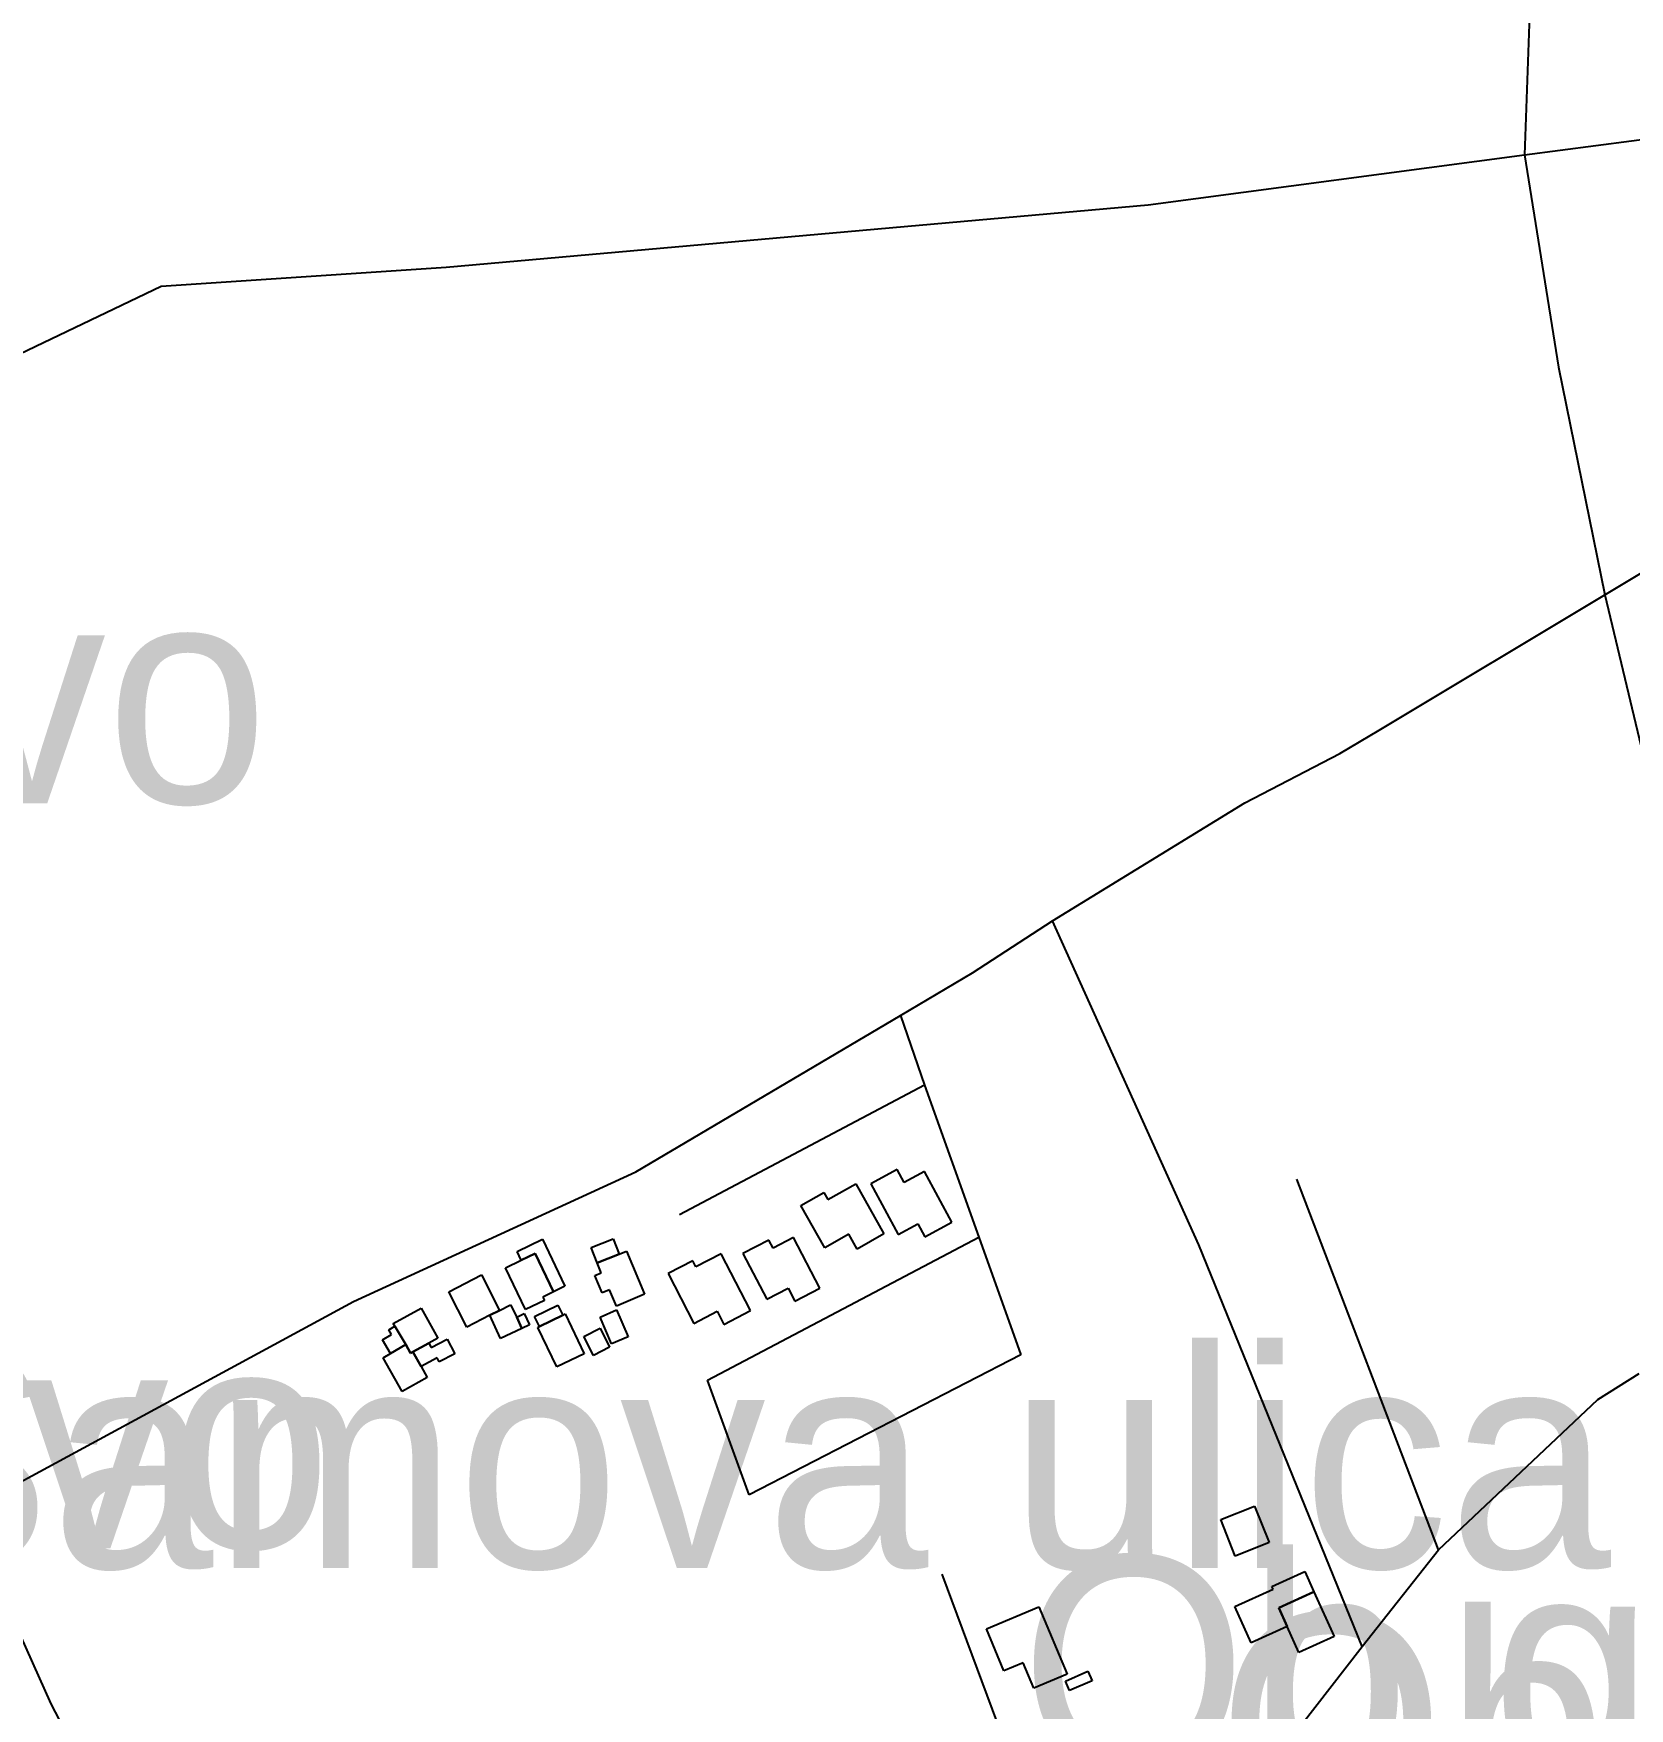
# Model space of a CAD drawing. Extents: x -8864 to 13231, y -7697 to 8949.
# Drawn here: x -416.6 to 36.2, y 2465 to 2940.2 of the extents above; entities that cross this region are included whole.
import ezdxf

# ---------------------------------------------------------------- set-up
doc = ezdxf.new("R2010")
doc.units = 0
for name, color, linetype in [('OSM_BUILDING_YES', 9, 'CONTINUOUS'), ('OSM_HIGHWAY_PATH', 8, 'CONTINUOUS'), ('OSM_HIGHWAY_RESIDENTIAL', 8, 'CONTINUOUS'), ('OSM_HIGHWAY_TRACK', 8, 'CONTINUOUS'), ('OSM_HIGHWAY_UNCLASSIFIED', 8, 'CONTINUOUS'), ('OSM_LABELS', 8, 'CONTINUOUS')]:
    doc.layers.add(name, color=color, linetype=linetype)

msp = doc.modelspace()

# ---------------------------------------------------------------- linework, layer by layer
at = {"layer": 'OSM_BUILDING_YES'}
for p, q in [((-191.24045, 2609.411344), (-183.330801, 2613.88138)), ((-183.330801, 2613.88138), (-175.306298, 2599.692907)), ((-171.539069, 2617.917755), (-179.027585, 2613.87026)), ((-179.027585, 2613.87026), (-171.240448, 2599.503876)), ((-169.555914, 2614.259442), (-171.539069, 2617.917755)), ((-163.828502, 2617.361781), (-169.555914, 2614.259442)), ((-156.033708, 2602.973157), (-163.828502, 2617.361781)), ((-198.897418, 2607.710061), (-192.366024, 2611.401733)), ((-192.366024, 2611.401733), (-191.24045, 2609.411344)), ((-192.105687, 2595.712129), (-198.897418, 2607.710061)), ((-185.290985, 2599.559473), (-192.105687, 2595.712129)), ((-182.924982, 2595.389663), (-185.290985, 2599.559473)), ((-175.306298, 2599.692907), (-182.924982, 2595.389663)), ((-171.240448, 2599.503876), (-165.735087, 2602.4839)), ((-165.735087, 2602.4839), (-163.736618, 2598.803348)), ((-163.736618, 2598.803348), (-156.033708, 2602.973157)), ((-279.402787, 2594.700255), (-272.235865, 2598.169536)), ((-278.215957, 2592.231727), (-279.402787, 2594.700255)), ((-272.235865, 2598.169536), (-265.819325, 2584.803906)), ((-258.361437, 2595.789965), (-252.16695, 2598.236253)), ((-256.653933, 2591.442243), (-258.361437, 2595.789965)), ((-252.16695, 2598.236253), (-250.459446, 2593.877412)), ((-250.459446, 2593.877412), (-248.392064, 2594.766972)), ((-248.392064, 2594.766972), (-243.238924, 2582.602247)), ((-207.993897, 2597.924908), (-215.313959, 2594.133161)), ((-206.784096, 2595.600934), (-207.993897, 2597.924908)), ((-200.972457, 2598.614316), (-206.784096, 2595.600934)), ((-193.53754, 2584.270171), (-200.972457, 2598.614316)), ((-282.695284, 2590.074546), (-278.215957, 2592.231727)), ((-277.029127, 2578.187808), (-282.695284, 2590.074546)), ((-278.215957, 2592.231727), (-274.257304, 2594.14428)), ((-274.257304, 2594.14428), (-278.215957, 2592.231727)), ((-274.257304, 2594.14428), (-269.035252, 2583.258297)), ((-269.035252, 2583.258297), (-274.257304, 2594.14428)), ((-250.459446, 2593.877412), (-256.653933, 2591.442243)), ((-256.653933, 2591.442243), (-250.459446, 2593.877412)), ((-255.566644, 2588.629012), (-256.653933, 2591.442243)), ((-229.548264, 2592.031577), (-236.585018, 2588.395502)), ((-228.652399, 2590.285816), (-229.548264, 2592.031577)), ((-221.477819, 2593.999727), (-228.652399, 2590.285816)), ((-213.162351, 2577.943179), (-221.477819, 2593.999727)), ((-215.313959, 2594.133161), (-208.591141, 2581.156713)), ((-298.782575, 2583.258297), (-289.487015, 2588.01744)), ((-289.487015, 2588.01744), (-284.395131, 2577.987657)), ((-257.381345, 2587.872886), (-255.566644, 2588.629012)), ((-255.283336, 2582.924712), (-257.381345, 2587.872886)), ((-236.585018, 2588.395502), (-229.28027, 2574.295986)), ((-293.690691, 2573.239634), (-298.782575, 2583.258297)), ((-271.669249, 2580.756411), (-277.029127, 2578.187808)), ((-269.035252, 2583.258297), (-272.143981, 2581.757165)), ((-272.143981, 2581.757165), (-271.669249, 2580.756411)), ((-265.819325, 2584.803906), (-269.035252, 2583.258297)), ((-253.20064, 2583.814271), (-255.283336, 2582.924712)), ((-251.225142, 2579.188563), (-253.20064, 2583.814271)), ((-243.238924, 2582.602247), (-251.225142, 2579.188563)), ((-208.591141, 2581.156713), (-202.534479, 2584.29241)), ((-202.534479, 2584.29241), (-200.620236, 2580.600738)), ((-200.620236, 2580.600738), (-193.53754, 2584.270171)), ((-314.525303, 2574.295986), (-306.646282, 2578.643707)), ((-306.646282, 2578.643707), (-301.937246, 2570.059459)), ((-287.159296, 2576.575482), (-293.690691, 2573.239634)), ((-287.159296, 2576.575482), (-284.395131, 2577.987657)), ((-284.395131, 2577.987657), (-287.159296, 2576.575482)), ((-284.096509, 2570.03722), (-287.159296, 2576.575482)), ((-284.395131, 2577.987657), (-281.255774, 2579.588864)), ((-281.255774, 2579.588864), (-279.502328, 2576.052866)), ((-279.502328, 2576.052866), (-277.358377, 2577.064739)), ((-279.502328, 2576.052866), (-278.024533, 2572.850452)), ((-278.024533, 2572.850452), (-279.502328, 2576.052866)), ((-277.358377, 2577.064739), (-275.857611, 2573.851206)), ((-274.471699, 2576.219658), (-267.840765, 2579.499908)), ((-273.070474, 2573.373068), (-274.471699, 2576.219658)), ((-273.070474, 2573.373068), (-266.439539, 2576.664438)), ((-266.439539, 2576.664438), (-273.070474, 2573.373068)), ((-267.840765, 2579.499908), (-266.439539, 2576.664438)), ((-266.439539, 2576.664438), (-265.788697, 2576.975783)), ((-265.788697, 2576.975783), (-260.390534, 2565.678379)), ((-255.849952, 2576.086224), (-251.163887, 2578.098852)), ((-252.603397, 2568.469372), (-255.849952, 2576.086224)), ((-251.163887, 2578.098852), (-247.917332, 2570.482)), ((-229.28027, 2574.295986), (-222.672306, 2577.720789)), ((-222.672306, 2577.720789), (-220.758064, 2574.017998)), ((-220.758064, 2574.017998), (-213.162351, 2577.943179)), ((-317.618718, 2569.614679), (-315.038319, 2571.12693)), ((-315.804016, 2572.43903), (-314.065884, 2573.462024)), ((-315.038319, 2571.12693), (-315.804016, 2572.43903)), ((-314.065884, 2573.462024), (-314.525303, 2574.295986)), ((-314.065884, 2573.462024), (-310.99544, 2568.258101)), ((-310.99544, 2568.258101), (-314.065884, 2573.462024)), ((-278.024533, 2572.850452), (-284.096509, 2570.03722)), ((-275.857611, 2573.851206), (-278.024533, 2572.850452)), ((-273.522235, 2573.161797), (-273.070474, 2573.373068)), ((-268.162357, 2561.942229), (-273.522235, 2573.161797)), ((-260.436476, 2570.570956), (-255.872922, 2572.89493)), ((-255.872922, 2572.89493), (-253.147042, 2567.501976)), ((-315.329284, 2565.700618), (-317.618718, 2569.614679)), ((-310.99544, 2568.258101), (-315.329284, 2565.700618)), ((-315.329284, 2565.700618), (-310.99544, 2568.258101)), ((-309.617186, 2565.822932), (-310.99544, 2568.258101)), ((-310.99544, 2568.258101), (-309.617186, 2565.822932)), ((-308.951029, 2566.189876), (-309.617186, 2565.822932)), ((-309.617186, 2565.822932), (-308.951029, 2566.189876)), ((-308.951029, 2566.189876), (-304.494674, 2568.647283)), ((-304.494674, 2568.647283), (-308.951029, 2566.189876)), ((-306.669253, 2562.042305), (-308.951029, 2566.189876)), ((-308.951029, 2566.189876), (-306.669253, 2562.042305)), ((-301.937246, 2570.059459), (-304.494674, 2568.647283)), ((-304.494674, 2568.647283), (-303.836174, 2567.435259)), ((-303.836174, 2567.435259), (-299.211365, 2569.837069)), ((-299.211365, 2569.837069), (-297.082728, 2565.678379)), ((-257.710595, 2565.178002), (-260.436476, 2570.570956)), ((-253.147042, 2567.501976), (-257.710595, 2565.178002)), ((-247.917332, 2570.482), (-252.603397, 2568.469372)), ((-317.381352, 2564.521952), (-315.329284, 2565.700618)), ((-312.00616, 2554.959188), (-317.381352, 2564.521952)), ((-302.12867, 2564.55531), (-306.669253, 2562.042305)), ((-306.669253, 2562.042305), (-304.938778, 2558.939966)), ((-301.508456, 2563.387763), (-302.12867, 2564.55531)), ((-297.082728, 2565.678379), (-301.508456, 2563.387763)), ((-260.390534, 2565.678379), (-268.162357, 2561.942229)), ((-304.938778, 2558.939966), (-312.00616, 2554.959188)), ((-79.732015, 2518.631805), (-70.130176, 2522.456911)), ((-75.643194, 2508.279558), (-79.732015, 2518.631805)), ((-70.130176, 2522.456911), (-66.033698, 2512.093544)), ((-66.033698, 2512.093544), (-75.643194, 2508.279558)), ((-65.222059, 2499.661951), (-55.934156, 2503.887358)), ((-64.877496, 2498.905825), (-65.222059, 2499.661951)), ((-55.934156, 2503.887358), (-53.330787, 2498.116341)), ((-75.781019, 2493.957651), (-64.877496, 2498.905825)), ((-53.330787, 2498.116341), (-63.307817, 2493.579588)), ((-63.307817, 2493.579588), (-53.330787, 2498.116341)), ((-53.330787, 2498.116341), (-47.603374, 2485.44012)), ((-146.263416, 2487.597301), (-131.32467, 2493.890934)), ((-131.32467, 2493.890934), (-123.307824, 2474.765407)), ((-71.125582, 2483.672121), (-75.781019, 2493.957651)), ((-63.307817, 2493.579588), (-60.918843, 2488.297829)), ((-60.918843, 2488.297829), (-63.307817, 2493.579588)), ((-141.278729, 2475.699444), (-146.263416, 2487.597301)), ((-60.918843, 2488.297829), (-71.125582, 2483.672121)), ((-57.580404, 2480.903367), (-60.918843, 2488.297829)), ((-47.603374, 2485.44012), (-57.580404, 2480.903367)), ((-135.781026, 2478.012299), (-141.278729, 2475.699444)), ((-132.741209, 2470.784629), (-135.781026, 2478.012299)), ((-123.307824, 2474.765407), (-132.741209, 2470.784629)), ((-123.820841, 2472.808376), (-117.442586, 2475.621608)), ((-122.641667, 2470.09522), (-123.820841, 2472.808376)), ((-116.263412, 2472.908452), (-122.641667, 2470.09522)), ((-117.442586, 2475.621608), (-116.263412, 2472.908452))]:
    msp.add_line(p, q, dxfattribs=at)
at = {"layer": 'OSM_HIGHWAY_PATH'}
for p, q in [((10.40582, 3016.351417), (6.424197, 2905.768062)), ((6.424197, 2905.768062), (119.862188, 2920.768258)), ((-100.359889, 2891.635187), (6.424197, 2905.768062)), ((6.424197, 2905.768062), (16.125576, 2845.511531)), ((16.125576, 2845.511531), (29.264934, 2780.996235))]:
    msp.add_line(p, q, dxfattribs=at)
at = {"layer": 'OSM_HIGHWAY_RESIDENTIAL'}
for p, q in [((-72.901999, 2722.007326), (-45.980097, 2735.95117)), ((-127.473215, 2688.470936), (-72.901999, 2722.007326)), ((-150.214412, 2673.693131), (-127.473215, 2688.470936)), ((-86.003072, 2596.590569), (-127.473215, 2688.470936)), ((-170.589605, 2661.639601), (-150.214412, 2673.693131)), ((-245.712125, 2617.250586), (-170.589605, 2661.639601)), ((-170.589605, 2661.639601), (-163.820845, 2641.913621)), ((-163.820845, 2641.913621), (-233.353778, 2605.119219)), ((-163.820845, 2641.913621), (-148.376739, 2598.736631)), ((-325.79636, 2580.467304), (-245.712125, 2617.250586)), ((-17.993876, 2510.025318), (-58.192962, 2615.19348)), ((-225.344588, 2558.150482), (-148.376739, 2598.736631)), ((-148.376739, 2598.736631), (-136.431868, 2565.355914)), ((-39.624813, 2482.671366), (-86.003072, 2596.590569)), ((-436.033739, 2520.800107), (-325.79636, 2580.467304)), ((-136.431868, 2565.355914), (-213.514572, 2525.614847)), ((-213.514572, 2525.614847), (-225.344588, 2558.150482)), ((-17.993876, 2510.025318), (27.243495, 2552.668573)), ((-411.577381, 2466.347951), (-436.033739, 2520.800107)), ((-39.624813, 2482.671366), (-17.993876, 2510.025318)), ((-141.753461, 2457.396759), (-158.820844, 2503.175711)), ((-98.667698, 2406.75859), (-39.624813, 2482.671366)), ((-382.312446, 2409.60518), (-411.577381, 2466.347951))]:
    msp.add_line(p, q, dxfattribs=at)
at = {"layer": 'OSM_HIGHWAY_TRACK'}
for p, q in [((-299.509987, 2873.899596), (-100.359889, 2891.635187)), ((-380.352262, 2868.517762), (-299.509987, 2873.899596)), ((-467.825473, 2826.819664), (-380.352262, 2868.517762)), ((29.264934, 2780.996235), (39.977033, 2735.895573)), ((27.243495, 2552.668573), (38.935686, 2560.074155))]:
    msp.add_line(p, q, dxfattribs=at)
at = {"layer": 'OSM_HIGHWAY_UNCLASSIFIED'}
for p, q in [((29.264934, 2780.996235), (41.477799, 2788.301742)), ((-34.846864, 2742.611746), (29.264934, 2780.996235)), ((-45.980097, 2735.95117), (-34.846864, 2742.611746))]:
    msp.add_line(p, q, dxfattribs=at)

# ---------------------------------------------------------------- texts
at = {"layer": 'OSM_LABELS'}
for s, p in [('Na pristavo', (-769.529042, 2721.857841)), ('Na pristavo', (-751.614278, 2510.518624)), ('Samova ulica', (-467.033062, 2504.908113)), ('Ob gozdu', (-136.697274, 2446.267864)), ('Ob gozdu', (-80.61573, 2429.968414))]:
    msp.add_text(s, height=62.042552, dxfattribs=at).set_placement(p)

doc.saveas('drawing.dxf')
